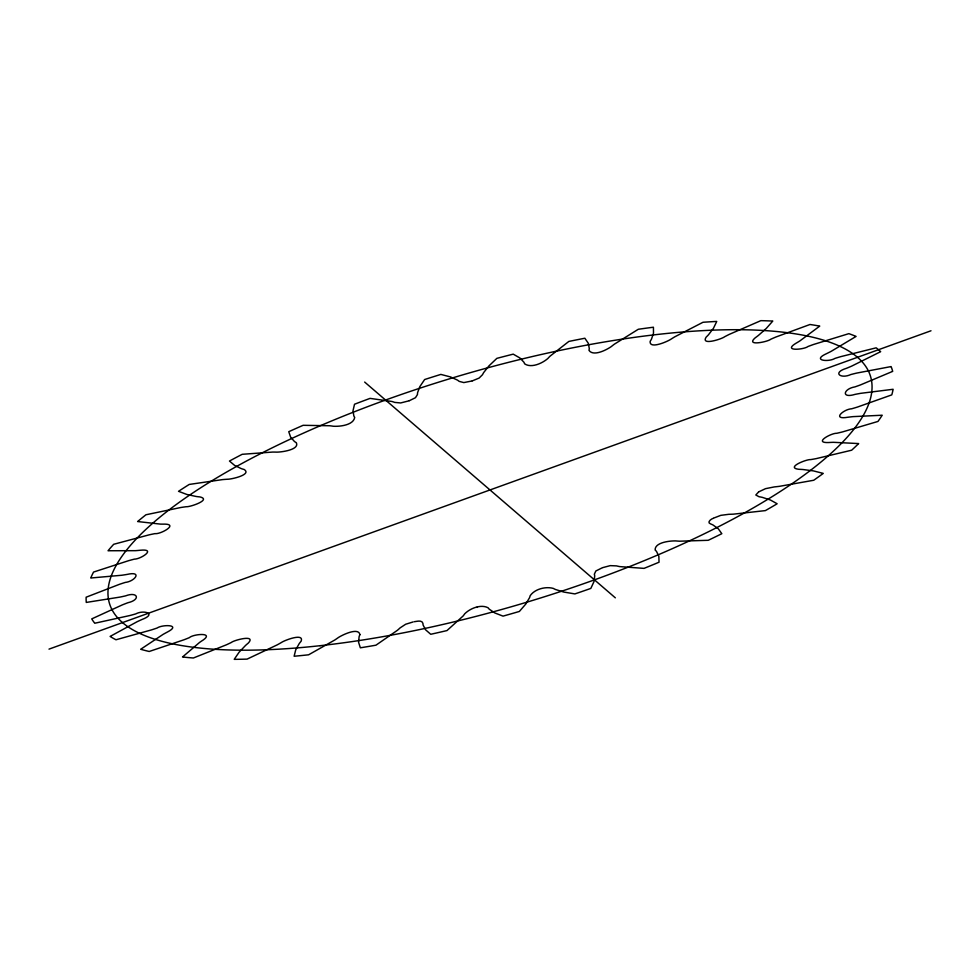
<?xml version="1.0" encoding="UTF-8"?>
<svg xmlns="http://www.w3.org/2000/svg" width="980" height="980" viewBox="0 0 980 980"><rect width="100%" height="100%" fill="white"/><g stroke="black" fill="none" stroke-linecap="round" stroke-linejoin="round"><path stroke-width="1.47" d="M359.917 634.648C358.631 627.09 342.718 634.697 338.308 637.576A88.004 26.166 -16.6 0 1 334.768 640.014L308.614 654.799A419.808 124.84 -16.6 0 1 294.123 656.245L295.727 649.801L299.243 643.566A88.004 26.166 -16.6 0 1 301.081 641.288C304.56 632.688 284.678 640.185 281.432 642.488A88.004 26.166 -16.6 0 1 277.12 644.914L247.095 659.111A419.808 124.84 -16.6 0 1 234.208 659.344L239.12 652.19L245.527 645.465A88.004 26.166 -16.6 0 1 248.308 643.064C256.539 634.207 233.975 640.075 231.256 642.513A88.004 26.166 -16.6 0 1 226.319 644.84L193.379 657.997A419.808 124.84 -16.6 0 1 182.513 656.992L199.65 642.365A88.004 26.166 -16.6 0 1 203.313 639.928C214.167 632.198 193.293 633.974 189.397 637.625A88.004 26.166 -16.6 0 1 183.995 639.781L149.205 651.48A419.808 124.84 -16.6 0 1 140.691 649.274L163.121 634.366A88.004 26.166 -16.6 0 1 167.531 631.965C181.974 624.395 162.337 624.395 157.204 627.984A88.004 26.166 -16.6 0 1 151.496 629.895L115.971 639.769A419.808 124.84 -16.6 0 1 110.103 636.437L137.09 621.737A88.004 26.166 -16.6 0 1 142.112 619.434C157.106 613.835 143.888 609.511 135.706 613.921A88.004 26.166 -16.6 0 1 129.875 615.526L94.766 623.243A419.808 124.84 -16.6 0 1 91.728 618.895L122.402 604.856A88.004 26.166 -16.6 0 1 127.878 602.737C141.059 599.723 137.788 591.21 125.599 595.865A88.004 26.166 -16.6 0 1 119.842 597.114L86.277 602.431A419.808 124.84 -16.6 0 1 86.142 597.2L119.536 584.288A88.004 26.166 -16.6 0 1 125.269 582.426C134.922 581.41 142.725 570.862 127.192 574.403A88.004 26.166 -16.6 0 1 121.692 575.26L90.748 578.004A419.808 124.84 -16.6 0 1 93.553 572.063L128.564 560.695A88.004 26.166 -16.6 0 1 134.395 559.127C140.9 559.176 156.751 548.616 140.459 550.233A88.004 26.166 -16.6 0 1 135.387 550.674L108.057 550.748A419.808 124.84 -16.6 0 1 113.692 544.292L149.217 534.823A88.004 26.166 -16.6 0 1 154.95 533.622C160.316 534.517 178.507 524.423 164.959 524.116A88.004 26.166 -16.6 0 1 160.487 524.116L137.641 521.544A419.808 124.84 -16.6 0 1 145.934 514.77L180.822 507.505A88.004 26.166 -16.6 0 1 186.274 506.709C189.863 507.211 212.023 499.665 199.896 496.909A88.004 26.166 -16.6 0 1 196.172 496.48L186.874 494.471L178.544 491.311A419.808 124.84 -16.6 0 1 189.226 484.439L222.374 479.624A88.004 26.166 -16.6 0 1 227.36 479.245C231.292 479.367 252.203 474.663 244.167 469.481A88.004 26.166 -16.6 0 1 241.288 468.624L234.649 465.439L229.467 461.041A419.808 124.84 -16.6 0 1 242.195 454.304L272.514 452.074A88.004 26.166 -16.6 0 1 276.875 452.135C282.032 452.099 299.684 449.636 296.328 442.703A88.004 26.166 -16.6 0 1 294.417 441.453L290.644 437.202L288.757 431.702A419.808 124.84 -16.6 0 1 303.126 425.308L329.648 425.749A88.004 26.166 -16.6 0 1 333.249 426.239C340.232 426.68 353.4 425.063 354.723 417.443A88.004 26.166 -16.6 0 1 353.817 415.839L353.033 410.645L354.515 404.238A419.808 124.84 -16.6 0 1 370.06 398.382L391.939 401.482A88.004 26.166 -16.6 0 1 394.671 402.4L400.661 402.952L409.015 400.82M758.937 491.764L765.503 488.665L774.335 486.913A88.004 26.166 -16.6 0 0 779.566 486.313L813.719 480.261A419.808 124.84 -16.6 0 0 823.249 473.401L813.449 470.902L802.939 469.518A88.004 26.166 -16.6 0 0 798.823 469.298C785.176 467.656 806.736 459.081 810.681 459.608A88.004 26.166 -16.6 0 0 816.291 458.603L851.645 450.212A419.808 124.84 -16.6 0 0 858.639 443.573L833.441 442.311A88.004 26.166 -16.6 0 0 828.664 442.531C812.824 443.156 831.371 432.927 836.724 433.295A88.004 26.166 -16.6 0 0 842.531 431.911L877.945 421.449A419.808 124.84 -16.6 0 0 882.184 415.226L852.918 416.635A88.004 26.166 -16.6 0 0 847.614 417.284C831.432 419.942 843.658 409.162 851.62 408.795A88.004 26.166 -16.6 0 0 857.427 407.068L891.776 394.879A419.808 124.84 -16.6 0 0 893.111 389.281L860.722 393.323A88.004 26.166 -16.6 0 0 855.075 394.377C840.901 398.701 843.425 388.778 854.891 386.904A88.004 26.166 -16.6 0 0 860.526 384.895L892.682 371.371A419.808 124.84 -16.6 0 0 891.09 366.569L856.618 373.098A88.004 26.166 -16.6 0 0 850.799 374.544C840.644 379.223 832.032 372.694 846.438 368.321A88.004 26.166 -16.6 0 0 851.706 366.104L880.665 351.673A419.808 124.84 -16.6 0 0 876.181 347.827L840.73 356.647A88.004 26.166 -16.6 0 0 834.936 358.411C828.455 362.367 811.416 360.481 826.532 353.658A88.004 26.166 -16.6 0 0 831.273 351.281L856.079 336.422A419.808 124.84 -16.6 0 0 848.852 333.653L813.559 344.47A88.004 26.166 -16.6 0 0 807.973 346.516C803.918 349.713 782.395 351.563 795.809 343.368A88.004 26.166 -16.6 0 0 799.864 340.93L819.733 326.107A419.808 124.84 -16.6 0 0 809.995 324.49L776.001 336.973A88.004 26.166 -16.6 0 0 770.795 339.227C767.916 341.836 745.033 346.602 755.249 337.794A88.004 26.166 -16.6 0 0 758.495 335.356L766.262 328.471L772.779 321.06A419.808 124.84 -16.6 0 0 760.848 320.656L729.242 334.401A88.004 26.166 -16.6 0 0 724.6 336.777C721.648 339.117 700.382 345.891 706.176 337.096A88.004 26.166 -16.6 0 0 708.491 334.756L713.477 328.251L716.748 321.428A419.808 124.84 -16.6 0 0 703.003 322.273L674.791 336.814A88.004 26.166 -16.6 0 0 670.859 339.264C667.062 341.751 649.152 349.505 650.144 341.322A88.004 26.166 -16.6 0 0 651.48 339.141L653.501 333.237L653.427 327.222A419.808 124.84 -16.6 0 0 638.311 329.268L614.411 344.151A88.004 26.166 -16.6 0 0 611.299 346.577C605.873 350.35 593.108 356.622 588.968 350.326A88.004 26.166 -16.6 0 0 589.262 348.378L588.282 343.245L584.852 338.247A419.808 124.84 -16.6 0 0 568.841 341.432L550.025 356.181A88.004 26.166 -16.6 0 0 547.845 358.509C542.148 363.445 531.209 368.358 524.606 363.825A88.004 26.166 -16.6 0 0 523.859 362.159L519.902 357.982L513.226 354.148A419.808 124.84 -16.6 0 0 496.848 358.362L488.885 365.969L483.716 372.51A88.004 26.166 -16.6 0 0 482.54 374.666L479.11 378.072L472.299 380.889M758.532 492.021L755.813 494.998L759.059 496.738A88.004 26.166 -16.6 0 1 762.367 497.375L770.366 499.984L777.152 503.769A419.808 124.84 -16.6 0 1 765.392 510.605L733.542 514.145A88.004 26.166 -16.6 0 1 728.838 514.304L720.814 515.345L713.783 518.053M713.305 518.31C711.039 518.885 706.421 522.634 710.647 523.945A88.004 26.166 -16.6 0 1 713.048 525.01L718.267 528.735L721.819 533.696A419.808 124.84 -16.6 0 1 708.221 540.298L679.679 541.193A88.004 26.166 -16.6 0 1 675.686 540.911C669.217 540.776 654.64 542.553 655.142 550.062A88.004 26.166 -16.6 0 1 656.551 551.507L658.842 556.236L659.038 562.214A419.808 124.84 -16.6 0 1 644.032 568.376L619.727 566.599A88.004 26.166 -16.6 0 1 616.543 565.889L610.258 565.632L602.786 567.604M602.198 567.824L595.865 570.973L594.321 574.255A88.004 26.166 -16.6 0 1 594.713 576.02L593.978 581.618L590.83 588.417A419.808 124.84 -16.6 0 1 574.88 593.917L563.782 592.055L555.611 589.531A88.004 26.166 -16.6 0 1 553.345 588.417C545.64 586.236 534.762 589.017 530.155 595.73A88.004 26.166 -16.6 0 1 529.494 597.776L525.782 604.048L519.376 611.447A419.808 124.84 -16.6 0 1 503.022 616.126L494.79 612.929L489.375 609.266A88.004 26.166 -16.6 0 1 488.113 607.784C480.886 604.023 470.241 608.274 464.704 613.811A88.004 26.166 -16.6 0 1 463.026 616.065L446.978 630.569A419.808 124.84 -16.6 0 1 430.722 634.28L425.651 629.846L423.164 625.167A88.004 26.166 -16.6 0 1 422.944 623.366C422.049 619.789 416.904 621.394 414.307 621.712M49 649.128L931 330.774M409.322 400.71L415.471 397.696L417.468 394.524A88.004 26.166 -16.6 0 1 417.603 392.613L419.832 386.647L424.634 379.53A419.808 124.84 -16.6 0 1 440.853 374.409L450.555 376.957L457.378 380.056A88.004 26.166 -16.6 0 1 459.142 381.367L463.834 382.58L471.993 380.975M476.795 607.404L477.407 607.257M413.095 621.957L405.683 624.236L400.06 627.911A88.004 26.166 -16.6 0 1 397.402 630.299L375.965 645.183A419.808 124.84 -16.6 0 1 360.346 647.805L358.582 642.268L359.096 636.731A88.004 26.166 -16.6 0 1 359.917 634.648M364.658 382.065L615.342 597.837M320.08 645.698A397.108 118.09 -16.6 0 0 871.306 379.444A397.108 118.09 -16.6 0 0 278.614 444.7A397.108 118.09 -16.6 0 0 320.08 645.698"/></g></svg>
